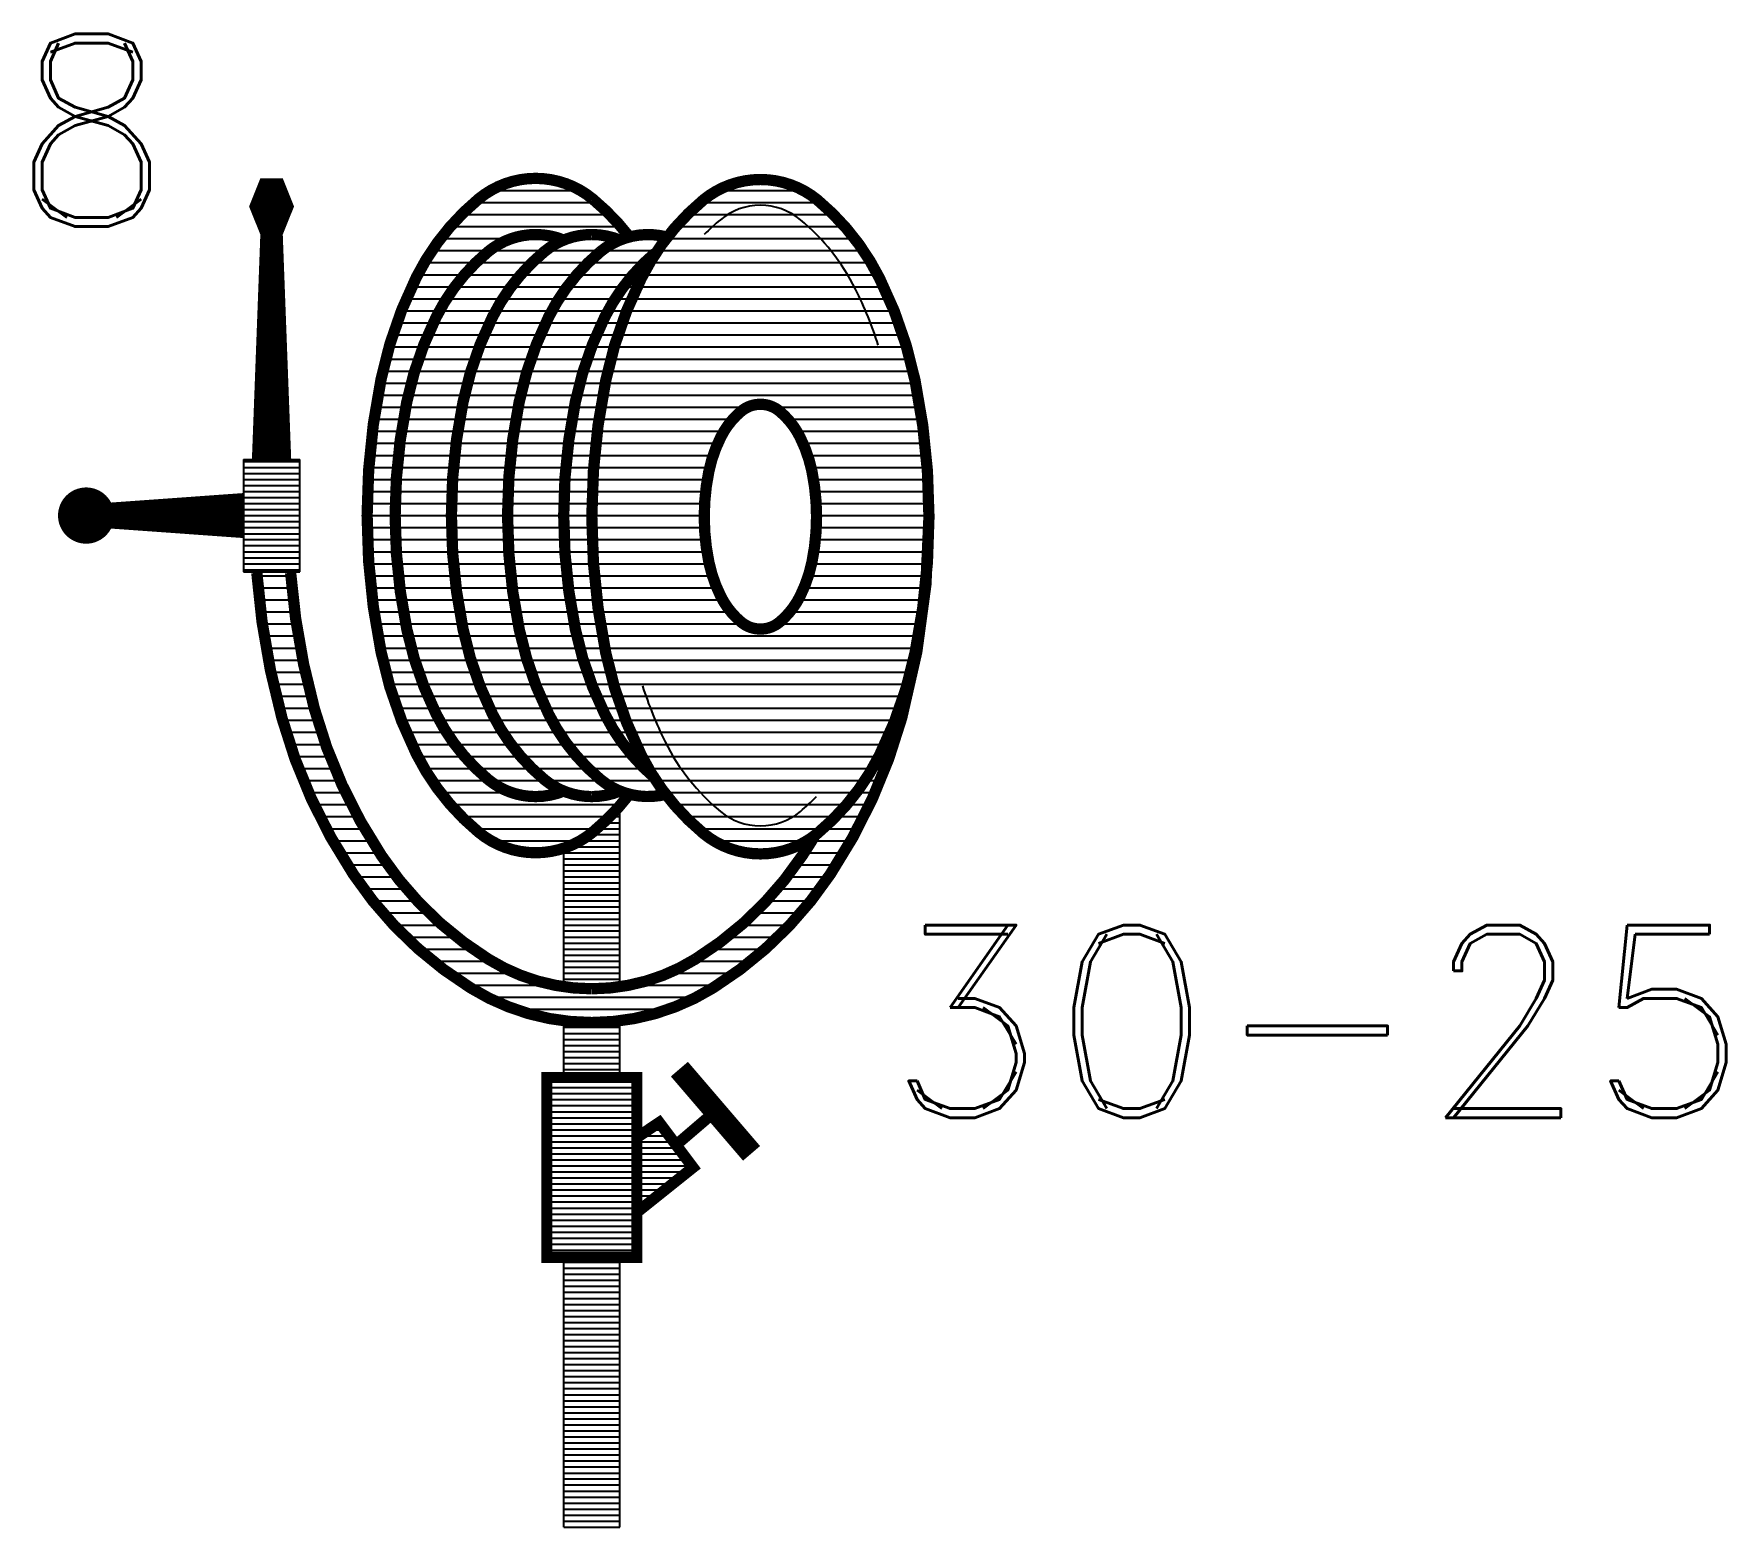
# Model space of a CAD drawing. Header units: millimetres. Extents: x -3 to 2253, y -3 to 1300.
# Drawn here: x 1899.21 to 1916.78, y 98 to 113.5 of the extents above; entities that cross this region are included whole.
import ezdxf

# ---------------------------------------------------------------- set-up
doc = ezdxf.new("R2010")
doc.units = ezdxf.units.MM
for name, color, linetype in [('ROOD', 1, 'Continuous'), ('TXT', 7, 'Continuous'), ('VEILIG', 7, 'Continuous')]:
    doc.layers.add(name, color=color, linetype=linetype)
doc.styles.add('ROMAND', font='romand')

# ---------------------------------------------------------------- blocks, each defined once
blk = doc.blocks.new('*X170')
at = {"color": 0}
for p, q in [((39.708, 15.75), (40.292, 15.75)), ((39.708, 15.688), (40.292, 15.688)), ((39.708, 15.625), (40.292, 15.625)), ((39.708, 15.562), (40.292, 15.562)), ((39.708, 15.5), (40.292, 15.5)), ((39.708, 15.438), (40.292, 15.438)), ((39.708, 15.375), (40.292, 15.375)), ((39.708, 15.312), (40.292, 15.312)), ((39.708, 15.25), (40.292, 15.25)), ((39.708, 15.188), (40.292, 15.188)), ((39.708, 15.125), (40.292, 15.125)), ((39.708, 15.062), (40.292, 15.062)), ((39.708, 15), (40.292, 15)), ((39.708, 14.938), (40.292, 14.938)), ((39.708, 14.875), (40.292, 14.875)), ((39.708, 14.812), (40.292, 14.812)), ((39.708, 14.75), (40.292, 14.75)), ((39.708, 14.688), (40.292, 14.688)), ((39.708, 14.625), (40.292, 14.625)), ((39.708, 14.562), (40.292, 14.562)), ((39.708, 14.5), (40.292, 14.5)), ((39.708, 14.438), (40.292, 14.438)), ((39.708, 14.375), (40.292, 14.375)), ((39.708, 14.312), (40.292, 14.312)), ((39.708, 14.25), (40.292, 14.25)), ((39.708, 14.188), (40.292, 14.188)), ((39.708, 14.125), (40.292, 14.125)), ((39.708, 14.062), (40.292, 14.062)), ((39.708, 14), (40.292, 14)), ((39.708, 13.938), (40.292, 13.938)), ((39.708, 13.875), (40.292, 13.875)), ((39.708, 13.812), (40.292, 13.812)), ((39.708, 13.75), (40.292, 13.75)), ((39.708, 13.688), (40.292, 13.688)), ((39.708, 13.625), (40.292, 13.625)), ((39.708, 13.562), (40.292, 13.562)), ((39.708, 13.5), (40.292, 13.5)), ((39.708, 13.438), (40.292, 13.438)), ((39.708, 13.375), (40.292, 13.375)), ((39.708, 13.312), (40.292, 13.312)), ((39.708, 13.25), (40.292, 13.25)), ((39.708, 13.188), (40.292, 13.188)), ((39.708, 13.125), (40.292, 13.125)), ((39.708, 13.062), (40.292, 13.062))]:
    blk.add_line(p, q, dxfattribs=at)
blk = doc.blocks.new('*X169')
at = {"color": 0}
for p, q in [((39.708, 18.25), (39.764, 18.25)), ((39.708, 18.188), (40.292, 18.188)), ((39.708, 18.125), (40.292, 18.125)), ((40.236, 18.25), (40.292, 18.25)), ((39.708, 18.062), (40.292, 18.062)), ((39.708, 18), (40.292, 18)), ((39.708, 17.938), (40.292, 17.938)), ((39.708, 17.875), (40.292, 17.875)), ((39.708, 17.812), (40.292, 17.812)), ((39.708, 17.75), (40.292, 17.75)), ((39.708, 17.688), (40.292, 17.688))]:
    blk.add_line(p, q, dxfattribs=at)
blk = doc.blocks.new('*X168')
at = {"color": 0}
for p, q in [((40.247, 20.438), (40.292, 20.438)), ((40.052, 20.25), (40.292, 20.25)), ((40.122, 20.312), (40.292, 20.312)), ((40.186, 20.375), (40.292, 20.375)), ((39.752, 20.062), (40.292, 20.062)), ((39.882, 20.125), (40.292, 20.125)), ((39.976, 20.188), (40.292, 20.188)), ((39.708, 20), (40.292, 20)), ((39.708, 19.938), (40.292, 19.938)), ((39.708, 19.875), (40.292, 19.875)), ((39.708, 19.812), (40.292, 19.812)), ((39.708, 19.75), (40.292, 19.75)), ((39.708, 19.688), (40.292, 19.688)), ((39.708, 19.625), (40.292, 19.625)), ((39.708, 19.562), (40.292, 19.562)), ((39.708, 19.5), (40.292, 19.5)), ((39.708, 19.438), (40.292, 19.438)), ((39.708, 19.375), (40.292, 19.375)), ((39.708, 19.312), (40.292, 19.312)), ((39.708, 19.25), (40.292, 19.25)), ((39.708, 19.188), (40.292, 19.188)), ((39.708, 19.125), (40.292, 19.125)), ((39.708, 19.062), (40.292, 19.062)), ((39.708, 19), (40.292, 19)), ((39.708, 18.938), (40.292, 18.938)), ((39.708, 18.875), (40.292, 18.875)), ((39.708, 18.812), (40.292, 18.812)), ((39.708, 18.75), (40.292, 18.75)), ((39.708, 18.688), (40.292, 18.688)), ((39.708, 18.625), (40.292, 18.625))]:
    blk.add_line(p, q, dxfattribs=at)
blk = doc.blocks.new('*X167')
at = {"color": 0}
for p, q in [((40.494, 17.062), (40.803, 17.062)), ((40.588, 17.125), (40.756, 17.125)), ((40.681, 17.188), (40.709, 17.188)), ((40.467, 17), (40.85, 17)), ((40.467, 16.938), (40.897, 16.938)), ((40.467, 16.875), (40.944, 16.875)), ((40.467, 16.812), (40.991, 16.812)), ((40.467, 16.75), (41.038, 16.75)), ((40.467, 16.688), (40.993, 16.688)), ((40.467, 16.625), (40.915, 16.625)), ((40.467, 16.562), (40.836, 16.562)), ((40.467, 16.5), (40.758, 16.5)), ((40.467, 16.438), (40.68, 16.438)), ((40.467, 16.375), (40.602, 16.375)), ((40.467, 16.312), (40.524, 16.312))]:
    blk.add_line(p, q, dxfattribs=at)
blk = doc.blocks.new('*X166')
at = {"color": 0}
for p, q in [((39.533, 17.625), (40.467, 17.625)), ((39.533, 17.562), (40.467, 17.562)), ((39.533, 17.5), (40.467, 17.5)), ((39.533, 17.438), (40.467, 17.438)), ((39.533, 17.375), (40.467, 17.375)), ((39.533, 17.312), (40.467, 17.312)), ((39.533, 17.25), (40.467, 17.25)), ((39.533, 17.188), (40.467, 17.188)), ((39.533, 17.125), (40.467, 17.125)), ((39.533, 17.062), (40.467, 17.062)), ((39.533, 17), (40.467, 17)), ((39.533, 16.938), (40.467, 16.938)), ((39.533, 16.875), (40.467, 16.875)), ((39.533, 16.812), (40.467, 16.812)), ((39.533, 16.75), (40.467, 16.75)), ((39.533, 16.688), (40.467, 16.688)), ((39.533, 16.625), (40.467, 16.625)), ((39.533, 16.562), (40.467, 16.562)), ((39.533, 16.5), (40.467, 16.5)), ((39.533, 16.438), (40.467, 16.438)), ((39.533, 16.375), (40.467, 16.375)), ((39.533, 16.312), (40.467, 16.312)), ((39.533, 16.25), (40.467, 16.25)), ((39.533, 16.188), (40.467, 16.188)), ((39.533, 16.125), (40.467, 16.125)), ((39.533, 16.062), (40.467, 16.062)), ((39.533, 16), (40.467, 16)), ((39.533, 15.938), (40.467, 15.938)), ((39.533, 15.875), (40.467, 15.875)), ((39.533, 15.812), (40.467, 15.812))]:
    blk.add_line(p, q, dxfattribs=at)
blk = doc.blocks.new('*X165')
at = {"color": 0}
for p, q in [((36.383, 24.062), (36.967, 24.062)), ((36.383, 24), (36.967, 24)), ((36.383, 23.938), (36.967, 23.938)), ((36.383, 23.875), (36.967, 23.875)), ((36.383, 23.812), (36.967, 23.812)), ((36.383, 23.75), (36.967, 23.75)), ((36.383, 23.688), (36.967, 23.688)), ((36.383, 23.625), (36.967, 23.625)), ((36.383, 23.562), (36.967, 23.562)), ((36.383, 23.5), (36.967, 23.5)), ((36.383, 23.438), (36.967, 23.438)), ((36.383, 23.375), (36.967, 23.375)), ((36.383, 23.312), (36.967, 23.312)), ((36.383, 23.25), (36.967, 23.25)), ((36.383, 23.188), (36.967, 23.188)), ((36.383, 23.125), (36.967, 23.125)), ((36.383, 23.062), (36.967, 23.062)), ((36.383, 23), (36.967, 23)), ((36.383, 22.938), (36.967, 22.938))]:
    blk.add_line(p, q, dxfattribs=at)
blk = doc.blocks.new('*X164')
at = {"color": 0}
for p, q in [((38.781, 26.75), (40.052, 26.75)), ((38.951, 26.875), (39.882, 26.875)), ((41.128, 26.75), (42.372, 26.75)), ((41.305, 26.875), (42.195, 26.875)), ((38.647, 26.625), (40.186, 26.625)), ((40.992, 26.625), (42.508, 26.625)), ((38.429, 26.375), (42.729, 26.375)), ((38.531, 26.5), (40.303, 26.5)), ((40.874, 26.5), (42.626, 26.5)), ((38.339, 26.25), (42.819, 26.25)), ((38.261, 26.125), (42.899, 26.125)), ((38.131, 25.875), (43.03, 25.875)), ((38.192, 26), (42.969, 26)), ((38.075, 25.75), (43.087, 25.75)), ((37.976, 25.5), (43.186, 25.5)), ((38.023, 25.625), (43.139, 25.625)), ((37.933, 25.375), (43.229, 25.375)), ((37.861, 25.125), (43.303, 25.125)), ((37.895, 25.25), (43.268, 25.25)), ((37.83, 25), (43.334, 25)), ((37.803, 24.875), (43.361, 24.875)), ((37.758, 24.625), (41.617, 24.625)), ((37.78, 24.75), (43.385, 24.75)), ((41.883, 24.625), (43.407, 24.625)), ((37.739, 24.5), (41.465, 24.5)), ((42.035, 24.5), (43.426, 24.5)), ((37.707, 24.25), (41.308, 24.25)), ((37.722, 24.375), (41.372, 24.375)), ((42.128, 24.375), (43.443, 24.375)), ((42.192, 24.25), (43.458, 24.25)), ((37.695, 24.125), (41.259, 24.125)), ((42.241, 24.125), (43.471, 24.125)), ((37.685, 24), (41.224, 24)), ((42.276, 24), (43.481, 24)), ((37.671, 23.75), (41.181, 23.75)), ((37.677, 23.875), (41.199, 23.875)), ((42.301, 23.875), (43.489, 23.875)), ((42.319, 23.75), (43.495, 23.75)), ((37.668, 23.625), (41.171, 23.625)), ((42.329, 23.625), (43.499, 23.625)), ((37.667, 23.5), (41.167, 23.5)), ((37.668, 23.375), (41.169, 23.375)), ((42.331, 23.375), (43.499, 23.375)), ((42.333, 23.5), (43.5, 23.5)), ((37.671, 23.25), (41.179, 23.25)), ((42.321, 23.25), (43.496, 23.25)), ((37.677, 23.125), (41.195, 23.125)), ((42.305, 23.125), (43.492, 23.125)), ((36.524, 22.875), (36.875, 22.875)), ((37.685, 23), (41.219, 23)), ((37.695, 22.875), (41.252, 22.875)), ((42.248, 22.875), (43.476, 22.875)), ((42.281, 23), (43.485, 23)), ((36.535, 22.75), (36.886, 22.75)), ((37.707, 22.75), (41.298, 22.75)), ((42.202, 22.75), (43.465, 22.75)), ((36.548, 22.625), (36.9, 22.625)), ((36.562, 22.5), (36.915, 22.5)), ((37.722, 22.625), (41.358, 22.625)), ((37.739, 22.5), (41.445, 22.5)), ((42.055, 22.5), (43.438, 22.5)), ((42.142, 22.625), (43.452, 22.625)), ((36.579, 22.375), (36.933, 22.375)), ((37.758, 22.375), (41.576, 22.375)), ((41.924, 22.375), (43.421, 22.375)), ((36.598, 22.25), (36.953, 22.25)), ((37.78, 22.25), (43.402, 22.25)), ((36.619, 22.125), (36.975, 22.125)), ((36.642, 22), (36.999, 22)), ((37.803, 22.125), (43.381, 22.125)), ((37.83, 22), (43.358, 22)), ((36.668, 21.875), (37.026, 21.875)), ((37.861, 21.875), (43.332, 21.875)), ((36.695, 21.75), (37.054, 21.75)), ((36.724, 21.625), (37.085, 21.625)), ((37.895, 21.75), (43.305, 21.75)), ((37.933, 21.625), (43.276, 21.625)), ((36.756, 21.5), (37.118, 21.5)), ((37.976, 21.5), (43.244, 21.5)), ((36.79, 21.375), (37.154, 21.375)), ((38.023, 21.375), (43.21, 21.375)), ((36.827, 21.25), (37.194, 21.25)), ((36.866, 21.125), (37.237, 21.125)), ((38.075, 21.25), (43.173, 21.25)), ((38.131, 21.125), (43.134, 21.125)), ((36.91, 21), (37.283, 21)), ((38.192, 21), (43.09, 21)), ((36.956, 20.875), (37.333, 20.875)), ((37.006, 20.75), (37.387, 20.75)), ((38.261, 20.875), (43.044, 20.875)), ((38.339, 20.75), (42.994, 20.75)), ((37.059, 20.625), (37.444, 20.625)), ((38.429, 20.625), (42.941, 20.625)), ((37.116, 20.5), (37.506, 20.5)), ((38.531, 20.5), (40.303, 20.5)), ((40.854, 20.5), (42.884, 20.5)), ((37.177, 20.375), (37.572, 20.375)), ((37.242, 20.25), (37.642, 20.25)), ((38.647, 20.375), (40.186, 20.375)), ((38.781, 20.25), (40.052, 20.25)), ((40.969, 20.375), (42.823, 20.375)), ((41.101, 20.25), (42.758, 20.25)), ((37.31, 20.125), (37.717, 20.125)), ((38.951, 20.125), (39.882, 20.125)), ((41.265, 20.125), (42.235, 20.125)), ((42.283, 20.125), (42.69, 20.125)), ((37.383, 20), (37.797, 20)), ((37.461, 19.875), (37.882, 19.875)), ((41.603, 20), (41.897, 20)), ((42.118, 19.875), (42.539, 19.875)), ((42.203, 20), (42.617, 20)), ((37.543, 19.75), (37.975, 19.75)), ((42.025, 19.75), (42.457, 19.75)), ((37.631, 19.625), (38.077, 19.625)), ((41.923, 19.625), (42.369, 19.625)), ((37.727, 19.5), (38.189, 19.5)), ((37.831, 19.375), (38.312, 19.375)), ((41.688, 19.375), (42.169, 19.375)), ((41.811, 19.5), (42.273, 19.5)), ((37.944, 19.25), (38.447, 19.25)), ((41.553, 19.25), (42.056, 19.25)), ((38.067, 19.125), (38.598, 19.125)), ((38.202, 19), (38.767, 19)), ((41.233, 19), (41.798, 19)), ((41.402, 19.125), (41.933, 19.125)), ((38.35, 18.875), (38.959, 18.875)), ((41.041, 18.875), (41.65, 18.875)), ((38.514, 18.75), (39.206, 18.75)), ((38.698, 18.625), (39.616, 18.625)), ((40.384, 18.625), (41.302, 18.625)), ((40.794, 18.75), (41.486, 18.75)), ((38.914, 18.5), (41.086, 18.5)), ((39.205, 18.375), (40.795, 18.375)), ((39.764, 18.25), (40.236, 18.25))]:
    blk.add_line(p, q, dxfattribs=at)
blk = doc.blocks.new('0504')
at = {"layer": 'VEILIG'}
for p, q in [((-3.617, 4.083), (-3.033, 4.083)), ((-3.617, 4.083), (-3.617, 2.917)), ((-3.033, 2.917), (-3.033, 4.083)), ((-3.617, 2.917), (-3.033, 2.917)), ((0.292, -1.391), (0.292, 0.487)), ((-0.292, -1.391), (-0.292, 0.047)), ((-0.292, -2.333), (-0.292, -1.744)), ((0.292, -2.333), (0.292, -1.744)), ((-0.292, -7), (-0.292, -4.2)), ((0.292, -7), (0.292, -4.2)), ((-0.292, -7), (0.292, -7))]:
    blk.add_line(p, q, dxfattribs=at)
for points, format in [([(-3.325, 4.083, 0.408, 0.233, 0), (-3.325, 6.417, 0.233, 0.467, 0), (-3.325, 6.708, 0.467, 0.233, 0), (-3.325, 7, 0, 0, 0)], "xyseb"), ([(2.974, 5.268, 0.038768), (2.738, 5.85, 0.104203), (2.165, 6.571, 0.174705), (1.75, 6.721, 0.174705), (1.335, 6.571, 0.02562), (1.167, 6.417, 0.064948)], "xyb"), ([(-3.617, 3.5, 0.467, 0.233, 0), (-5.25, 3.5, 0, 0, 0)], "xyseb"), ([(3.5, 3.488, 0.117, 0.117, -0.067459), (3.217, 1.399, 0.117, 0.117, -0.079812), (2.475, -0.224, 0.117, 0.117, -0.107118), (1.258, -1.403, 0.117, 0.117, -0.139889), (0, -1.762, 0.117, 0.117, -0.139889), (-1.258, -1.403, 0.117, 0.117, -0.107118), (-2.475, -0.224, 0.117, 0.117, -0.079812), (-3.217, 1.399, 0.117, 0.117, -0.048796), (-3.478, 2.905, 0, 0, 0), (-3.127, 2.905, 0.117, 0.117, 0.047924), (-2.88, 1.493, 0.117, 0.117, 0.079812), (-2.184, -0.03, 0.117, 0.117, 0.107118), (-1.073, -1.105, 0.117, 0.117, 0.139889), (0, -1.412, 0.117, 0.117, 0.139889), (1.073, -1.105, 0.117, 0.117, 0.107118), (2.184, -0.03, 0.117, 0.117, 0.011871), (2.318, 0.182, 0, 0, 0.162669), (3.5, 3.488, 0, 0, 0.162669)], "xyseb"), ([(0.526, 1.732, 0.038768), (0.762, 1.15, 0.104203), (1.335, 0.429, 0.174705), (1.75, 0.279, 0.174705), (2.165, 0.429, 0.02562), (2.333, 0.583, 0.064948)], "xyb")]:
    blk.add_lwpolyline(points, format=format, dxfattribs=at)
at = {"layer": 'VEILIG', "const_width": 0.117}
for points in [[(0.391, 6.392, 0.05472), (0.009, 6.786, 0.174705), (-0.583, 7, 0.174705), (-1.176, 6.786, 0.104203), (-1.821, 5.975, 0.064948), (-2.188, 4.916, 0.051099), (-2.333, 3.5, 0.051099), (-2.188, 2.084, 0.064948), (-1.821, 1.025, 0.104203), (-1.176, 0.214, 0.174705), (-0.583, 0, 0.174705), (0.009, 0.214, 0.05472), (0.391, 0.608, 0.064948)], [(-0.292, 6.36, 0.096843), (-0.583, 6.417, 0.174705), (-1.077, 6.239, 0.104203), (-1.615, 5.562, 0.064948), (-1.921, 4.68, 0.051099), (-2.042, 3.5, 0.051099)], [(0.292, 6.36, 0.096843), (0, 6.417, 0.174705), (-0.494, 6.239, 0.104203), (-1.031, 5.562, 0.064948), (-1.337, 4.68, 0.051099), (-1.458, 3.5, 0.051099)], [(0.776, 6.392, 0.240116), (0.089, 6.239, 0.104203), (-0.448, 5.562, 0.064948), (-0.754, 4.68, 0.051099), (-0.875, 3.5, 0.051099)], [(0.656, 6.225, 0.101555), (0.135, 5.562, 0.064948), (-0.171, 4.68, 0.051099), (-0.292, 3.5, 0.051099)], [(-2.042, 3.5, 0.051099), (-1.921, 2.32, 0.064948), (-1.615, 1.438, 0.104203), (-1.077, 0.761, 0.174705), (-0.583, 0.583, 0.096843), (-0.292, 0.64, 0.104203)], [(-1.458, 3.5, 0.051099), (-1.337, 2.32, 0.064948), (-1.031, 1.438, 0.104203), (-0.494, 0.761, 0.174705), (0, 0.583, 0.096843), (0.292, 0.64, 0.104203)], [(-0.875, 3.5, 0.051099), (-0.754, 2.32, 0.064948), (-0.448, 1.438, 0.104203), (0.089, 0.761, 0.240116), (0.776, 0.608, 0.174705)], [(-0.292, 3.5, 0.051099), (-0.171, 2.32, 0.064948), (0.135, 1.438, 0.101555), (0.656, 0.775, 0.146803)]]:
    blk.add_lwpolyline(points, format="xyb", dxfattribs=at)
at = {"layer": 'VEILIG'}
for points, const_width in [([(3.5, 3.488, 0.051099), (3.355, 4.904, 0.064948), (2.987, 5.963, 0.104203), (2.343, 6.775, 0.174705), (1.75, 6.988, 0.174705), (1.157, 6.775, 0.104203), (0.513, 5.963, 0.064948), (0.145, 4.904, 0.051099), (0, 3.488, 0.051099), (0.145, 2.073, 0.064948), (0.513, 1.013, 0.104203), (1.157, 0.202, 0.174705), (1.75, -0.012, 0.174705), (2.343, 0.202, 0.104203), (2.987, 1.013, 0.064948), (3.355, 2.073, 0.051099)], 0.117), ([(1.75, 4.655, 0.174705), (1.552, 4.584, 0.104203), (1.338, 4.313, 0.064948), (1.215, 3.96, 0.051099), (1.167, 3.488, 0.051099), (1.215, 3.016, 0.064948), (1.338, 2.663, 0.104203), (1.552, 2.393, 0.174705), (1.75, 2.322, 0.174705), (1.948, 2.393, 0.104203), (2.162, 2.663, 0.064948), (2.285, 3.016, 0.051099), (2.333, 3.488, 0.051099), (2.285, 3.96, 0.064948), (2.162, 4.313, 0.104203), (1.948, 4.584, 0.174705)], 0.117), ([(-5.396, 3.5, 1), (-5.104, 3.5, 1)], 0.292)]:
    blk.add_lwpolyline(points, format="xyb", close=True, dxfattribs=dict(at, const_width=const_width))
at = {"layer": 'VEILIG', "const_width": 0.117}
blk.add_lwpolyline([(-0.467, -2.333), (-0.467, -4.2), (0.467, -4.2), (0.467, -2.333)], close=True, dxfattribs=at)
at = {"layer": 'VEILIG'}
for points, const_width in [([(1.658, -3.12), (0.909, -2.246)], 0.233), ([(0.875, -3.033), (1.283, -2.683)], 0.117), ([(0.467, -3.733), (1.05, -3.267), (0.7, -2.8), (0.467, -2.956)], 0.117)]:
    blk.add_lwpolyline(points, dxfattribs=dict(at, const_width=const_width))
at = {"layer": 'ROOD'}
blk.add_blockref('*X164', (-40, -20), dxfattribs=at)
at = {"layer": 'VEILIG'}
for name in ['*X165', '*X168', '*X169', '*X166', '*X167', '*X170']:
    blk.add_blockref(name, (-40, -20), dxfattribs=at)
at = {"layer": 'TXT', "style": 'ROMAND'}
for s, p in [('8', (-6.05, 6.5)), ('30-25', (3.033, -2.75))]:
    blk.add_text(s, height=2, dxfattribs=at).set_placement(p)

msp = doc.modelspace()

# ---------------------------------------------------------------- block references
msp.add_blockref('0504', (1905, 105))

doc.saveas('drawing.dxf')
